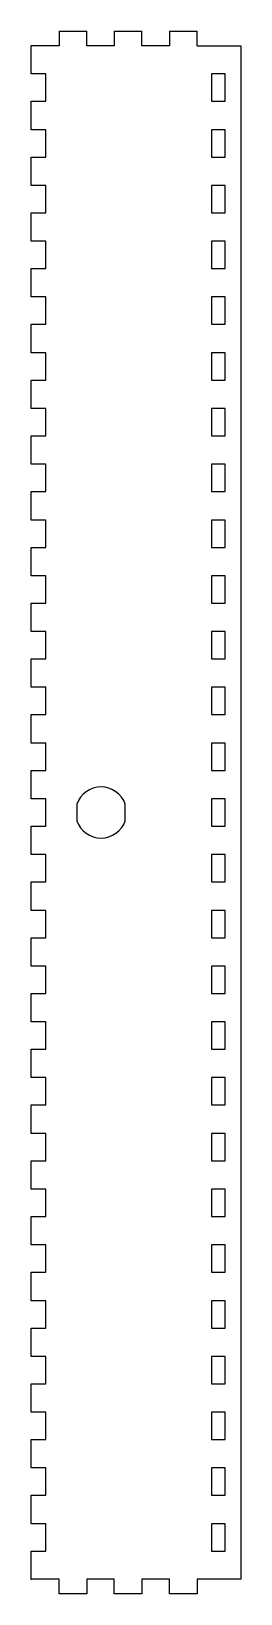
# Model space of a CAD drawing. Header units: millimetres. Extents: x -45 to 45, y -336 to 336.
import ezdxf

# ---------------------------------------------------------------- set-up
doc = ezdxf.new("R2010")
doc.units = ezdxf.units.MM
doc.layers.add('Shape2DView', color=7, linetype='CONTINUOUS')

msp = doc.modelspace()

# ---------------------------------------------------------------- linework, layer by layer
at = {"layer": 'Shape2DView'}
for p, q in [((-33.0625, 336.25), (-21.1875, 336.25)), ((-33.0625, 336.25), (-33.0625, 330)), ((-21.1875, 330), (-21.1875, 336.25)), ((-9.3125, 336.25), (2.5625, 336.25)), ((-9.3125, 336.25), (-9.3125, 330)), ((2.5625, 330), (2.5625, 336.25)), ((14.4375, 336.25), (26.3125, 336.25)), ((14.4375, 336.25), (14.4375, 330)), ((26.3125, 330), (26.3125, 336.25)), ((-45, 330.125), (-44.9375, 330.125)), ((-45, 317.875), (-45, 330.125)), ((-44.9375, 330), (-44.9375, 330.125)), ((-33.0625, 330), (-44.9375, 330)), ((-9.3125, 330), (-21.1875, 330)), ((14.4375, 330), (2.5625, 330)), ((26.3125, 330), (45, 330)), ((45, 330), (45, -330)), ((-38.75, 317.875), (-45, 317.875)), ((-38.75, 306.125), (-38.75, 317.875)), ((38.3345, 317.875), (32.4595, 317.875)), ((32.4595, 317.875), (32.4595, 306.125)), ((38.3345, 306.125), (38.3345, 317.875)), ((-45, 306.125), (-38.75, 306.125)), ((-45, 293.875), (-45, 306.125)), ((32.4595, 306.125), (38.3345, 306.125)), ((-38.75, 293.875), (-45, 293.875)), ((-38.75, 282.125), (-38.75, 293.875)), ((38.3345, 293.875), (32.4595, 293.875)), ((32.4595, 293.875), (32.4595, 282.125)), ((38.3345, 282.125), (38.3345, 293.875)), ((-45, 282.125), (-38.75, 282.125)), ((-45, 269.875), (-45, 282.125)), ((32.4595, 282.125), (38.3345, 282.125)), ((-38.75, 269.875), (-45, 269.875)), ((-38.75, 258.125), (-38.75, 269.875)), ((38.3345, 269.875), (32.4595, 269.875)), ((32.4595, 269.875), (32.4595, 258.125)), ((38.3345, 258.125), (38.3345, 269.875)), ((-45, 258.125), (-38.75, 258.125)), ((-45, 245.875), (-45, 258.125)), ((32.4595, 258.125), (38.3345, 258.125)), ((-38.75, 245.875), (-45, 245.875)), ((-38.75, 234.125), (-38.75, 245.875)), ((38.3345, 245.875), (32.4595, 245.875)), ((32.4595, 245.875), (32.4595, 234.125)), ((38.3345, 234.125), (38.3345, 245.875)), ((-45, 234.125), (-38.75, 234.125)), ((-45, 221.875), (-45, 234.125)), ((32.4595, 234.125), (38.3345, 234.125)), ((-38.75, 221.875), (-45, 221.875)), ((-38.75, 210.125), (-38.75, 221.875)), ((38.3345, 221.875), (32.4595, 221.875)), ((32.4595, 221.875), (32.4595, 210.125)), ((38.3345, 210.125), (38.3345, 221.875)), ((-45, 210.125), (-38.75, 210.125)), ((-45, 197.875), (-45, 210.125)), ((32.4595, 210.125), (38.3345, 210.125)), ((-38.75, 197.875), (-45, 197.875)), ((-38.75, 186.125), (-38.75, 197.875)), ((38.3345, 197.875), (32.4595, 197.875)), ((32.4595, 197.875), (32.4595, 186.125)), ((38.3345, 186.125), (38.3345, 197.875)), ((-45, 186.125), (-38.75, 186.125)), ((-45, 173.875), (-45, 186.125)), ((32.4595, 186.125), (38.3345, 186.125)), ((-38.75, 173.875), (-45, 173.875)), ((-38.75, 162.125), (-38.75, 173.875)), ((38.3345, 173.875), (32.4595, 173.875)), ((32.4595, 173.875), (32.4595, 162.125)), ((38.3345, 162.125), (38.3345, 173.875)), ((-45, 162.125), (-38.75, 162.125)), ((-45, 149.875), (-45, 162.125)), ((32.4595, 162.125), (38.3345, 162.125)), ((-38.75, 149.875), (-45, 149.875)), ((-38.75, 138.125), (-38.75, 149.875)), ((38.3345, 149.875), (32.4595, 149.875)), ((32.4595, 149.875), (32.4595, 138.125)), ((38.3345, 138.125), (38.3345, 149.875)), ((-45, 138.125), (-38.75, 138.125)), ((-45, 125.875), (-45, 138.125)), ((32.4595, 138.125), (38.3345, 138.125)), ((-38.75, 125.875), (-45, 125.875)), ((-38.75, 114.125), (-38.75, 125.875)), ((38.3345, 125.875), (32.4595, 125.875)), ((32.4595, 125.875), (32.4595, 114.125)), ((38.3345, 114.125), (38.3345, 125.875)), ((-45, 114.125), (-38.75, 114.125)), ((-45, 101.875), (-45, 114.125)), ((32.4595, 114.125), (38.3345, 114.125)), ((-38.75, 101.875), (-45, 101.875)), ((-38.75, 90.125), (-38.75, 101.875)), ((38.3345, 101.875), (32.4595, 101.875)), ((32.4595, 101.875), (32.4595, 90.125)), ((38.3345, 90.125), (38.3345, 101.875)), ((-45, 77.875), (-45, 90.125)), ((-45, 90.125), (-38.75, 90.125)), ((32.4595, 90.125), (38.3345, 90.125)), ((-38.75, 77.875), (-45, 77.875)), ((-38.75, 66.125), (-38.75, 77.875)), ((38.3345, 77.875), (32.4595, 77.875)), ((32.4595, 77.875), (32.4595, 66.125)), ((38.3345, 66.125), (38.3345, 77.875)), ((-45, 53.875), (-45, 66.125)), ((-45, 66.125), (-38.75, 66.125)), ((32.4595, 66.125), (38.3345, 66.125)), ((-38.75, 53.875), (-45, 53.875)), ((-38.75, 42.125), (-38.75, 53.875)), ((38.3345, 53.875), (32.4595, 53.875)), ((32.4595, 53.875), (32.4595, 42.125)), ((38.3345, 42.125), (38.3345, 53.875)), ((-45, 29.875), (-45, 42.125)), ((-45, 42.125), (-38.75, 42.125)), ((32.4595, 42.125), (38.3345, 42.125)), ((-38.75, 29.875), (-45, 29.875)), ((-38.75, 18.125), (-38.75, 29.875)), ((38.3345, 29.875), (32.4595, 29.875)), ((32.4595, 29.875), (32.4595, 18.125)), ((38.3345, 18.125), (38.3345, 29.875)), ((-45, 5.875), (-45, 18.125)), ((-45, 18.125), (-38.75, 18.125)), ((32.4595, 18.125), (38.3345, 18.125)), ((-38.75, 5.875), (-45, 5.875)), ((-38.75, -5.875), (-38.75, 5.875)), ((-25.4006, 3.5816), (-25.3982, -3.5884)), ((-4.6006, -3.585), (-4.6006, 3.585)), ((38.3345, 5.875), (32.4595, 5.875)), ((32.4595, 5.875), (32.4595, -5.875)), ((38.3345, -5.875), (38.3345, 5.875)), ((-45, -18.125), (-45, -5.875)), ((-45, -5.875), (-38.75, -5.875)), ((32.4595, -5.875), (38.3345, -5.875)), ((-38.75, -18.125), (-45, -18.125)), ((-38.75, -29.875), (-38.75, -18.125)), ((38.3345, -18.125), (32.4595, -18.125)), ((32.4595, -18.125), (32.4595, -29.875)), ((38.3345, -29.875), (38.3345, -18.125)), ((-45, -42.125), (-45, -29.875)), ((-45, -29.875), (-38.75, -29.875)), ((32.4595, -29.875), (38.3345, -29.875)), ((-38.75, -42.125), (-45, -42.125)), ((-38.75, -53.875), (-38.75, -42.125)), ((38.3345, -42.125), (32.4595, -42.125)), ((32.4595, -42.125), (32.4595, -53.875)), ((38.3345, -53.875), (38.3345, -42.125)), ((-45, -66.125), (-45, -53.875)), ((-45, -53.875), (-38.75, -53.875)), ((32.4595, -53.875), (38.3345, -53.875)), ((-38.75, -66.125), (-45, -66.125)), ((-38.75, -77.875), (-38.75, -66.125)), ((38.3345, -66.125), (32.4595, -66.125)), ((32.4595, -66.125), (32.4595, -77.875)), ((38.3345, -77.875), (38.3345, -66.125)), ((-45, -90.125), (-45, -77.875)), ((-45, -77.875), (-38.75, -77.875)), ((32.4595, -77.875), (38.3345, -77.875)), ((-38.75, -90.125), (-45, -90.125)), ((-38.75, -101.875), (-38.75, -90.125)), ((38.3345, -90.125), (32.4595, -90.125)), ((32.4595, -90.125), (32.4595, -101.875)), ((38.3345, -101.875), (38.3345, -90.125)), ((-45, -114.125), (-45, -101.875)), ((-45, -101.875), (-38.75, -101.875)), ((32.4595, -101.875), (38.3345, -101.875)), ((-38.75, -114.125), (-45, -114.125)), ((-38.75, -125.875), (-38.75, -114.125)), ((38.3345, -114.125), (32.4595, -114.125)), ((32.4595, -114.125), (32.4595, -125.875)), ((38.3345, -125.875), (38.3345, -114.125)), ((-45, -138.125), (-45, -125.875)), ((-45, -125.875), (-38.75, -125.875)), ((32.4595, -125.875), (38.3345, -125.875)), ((-38.75, -138.125), (-45, -138.125)), ((-38.75, -149.875), (-38.75, -138.125)), ((38.3345, -138.125), (32.4595, -138.125)), ((32.4595, -138.125), (32.4595, -149.875)), ((38.3345, -149.875), (38.3345, -138.125)), ((-45, -162.125), (-45, -149.875)), ((-45, -149.875), (-38.75, -149.875)), ((32.4595, -149.875), (38.3345, -149.875)), ((-38.75, -162.125), (-45, -162.125)), ((-38.75, -173.875), (-38.75, -162.125)), ((38.3345, -162.125), (32.4595, -162.125)), ((32.4595, -162.125), (32.4595, -173.875)), ((38.3345, -173.875), (38.3345, -162.125)), ((-45, -186.125), (-45, -173.875)), ((-45, -173.875), (-38.75, -173.875)), ((32.4595, -173.875), (38.3345, -173.875)), ((-38.75, -186.125), (-45, -186.125)), ((-38.75, -197.875), (-38.75, -186.125)), ((38.3345, -186.125), (32.4595, -186.125)), ((32.4595, -186.125), (32.4595, -197.875)), ((38.3345, -197.875), (38.3345, -186.125)), ((-45, -210.125), (-45, -197.875)), ((-45, -197.875), (-38.75, -197.875)), ((32.4595, -197.875), (38.3345, -197.875)), ((-38.75, -210.125), (-45, -210.125)), ((-38.75, -221.875), (-38.75, -210.125)), ((38.3345, -210.125), (32.4595, -210.125)), ((32.4595, -210.125), (32.4595, -221.875)), ((38.3345, -221.875), (38.3345, -210.125)), ((-45, -234.125), (-45, -221.875)), ((-45, -221.875), (-38.75, -221.875)), ((32.4595, -221.875), (38.3345, -221.875)), ((-38.75, -234.125), (-45, -234.125)), ((-38.75, -245.875), (-38.75, -234.125)), ((38.3345, -234.125), (32.4595, -234.125)), ((32.4595, -234.125), (32.4595, -245.875)), ((38.3345, -245.875), (38.3345, -234.125)), ((-45, -258.125), (-45, -245.875)), ((-45, -245.875), (-38.75, -245.875)), ((32.4595, -245.875), (38.3345, -245.875)), ((-38.75, -258.125), (-45, -258.125)), ((-38.75, -269.875), (-38.75, -258.125)), ((38.3345, -258.125), (32.4595, -258.125)), ((32.4595, -258.125), (32.4595, -269.875)), ((38.3345, -269.875), (38.3345, -258.125)), ((-45, -282.125), (-45, -269.875)), ((-45, -269.875), (-38.75, -269.875)), ((32.4595, -269.875), (38.3345, -269.875)), ((-38.75, -282.125), (-45, -282.125)), ((-38.75, -293.875), (-38.75, -282.125)), ((38.3345, -282.125), (32.4595, -282.125)), ((32.4595, -282.125), (32.4595, -293.875)), ((38.3345, -293.875), (38.3345, -282.125)), ((-45, -306.125), (-45, -293.875)), ((-45, -293.875), (-38.75, -293.875)), ((32.4595, -293.875), (38.3345, -293.875)), ((-38.75, -306.125), (-45, -306.125)), ((-38.75, -317.875), (-38.75, -306.125)), ((32.4595, -306.125), (32.4595, -317.875)), ((38.3345, -306.125), (32.4595, -306.125)), ((38.3345, -317.875), (38.3345, -306.125)), ((-45, -330.125), (-45, -317.875)), ((-45, -317.875), (-38.75, -317.875)), ((32.4595, -317.875), (38.3345, -317.875)), ((-44.9375, -330.125), (-45, -330.125)), ((-44.9375, -330), (-44.9375, -330.125)), ((-33.0625, -330), (-44.9375, -330)), ((-33.0625, -336.25), (-33.0625, -330)), ((-21.1875, -336.25), (-33.0625, -336.25)), ((-21.1875, -330), (-21.1875, -336.25)), ((-9.3125, -330), (-21.1875, -330)), ((-9.3125, -336.25), (-9.3125, -330)), ((2.5625, -336.25), (-9.3125, -336.25)), ((2.5625, -330), (2.5625, -336.25)), ((14.4375, -330), (2.5625, -330)), ((14.4375, -336.25), (14.4375, -330)), ((26.3125, -336.25), (14.4375, -336.25)), ((26.3125, -330), (26.3125, -336.25)), ((45, -330), (26.3125, -330))]:
    msp.add_line(p, q, dxfattribs=at)
for start, end in [(19.0206611, 160.998135), (-160.9605428, -19.0206611)]:
    msp.add_arc((-15, 0), 11, start, end, dxfattribs=at)

doc.saveas('drawing.dxf')
